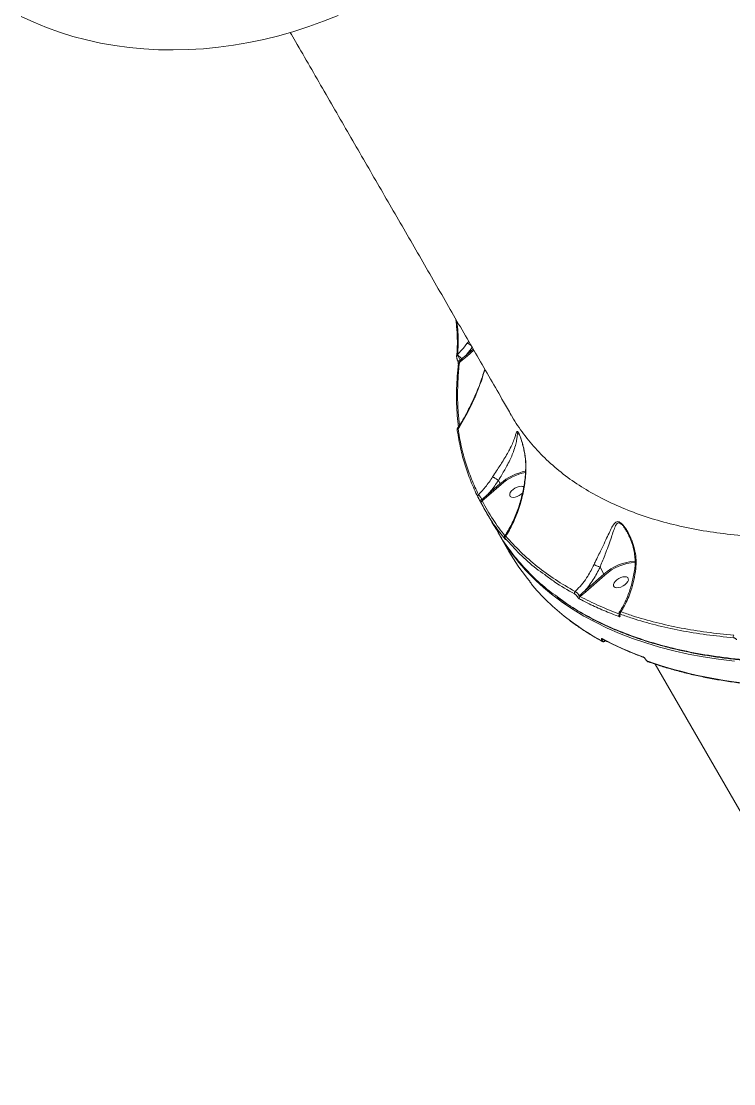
# Model space of a CAD drawing. Header units: millimetres. Extents: x 10684 to 26054, y -4768 to 6894.
# Drawn here: x 16584 to 16970, y -2317 to -1742 of the extents above; entities that cross this region are included whole.
import ezdxf

# ---------------------------------------------------------------- set-up
doc = ezdxf.new("R2010")
doc.units = ezdxf.units.MM
doc.layers.add('DIKOM_ОБЪЕКТ', color=7, linetype='Continuous')

msp = doc.modelspace()

# ---------------------------------------------------------------- linework, layer by layer
at = {"layer": 'DIKOM_ОБЪЕКТ', "color": 7, "linetype": 'Continuous', "lineweight": 15}
for p, q in [((16824.945, -1922.858), (16828.274, -1918.781)), ((16828.732, -1919.573), (16824.945, -1922.858)), ((16826.332, -1915.417), (16825.598, -1916.387)), ((16820.463, -1922.956), (16820.326, -1922.545)), ((16821.303, -1926.908), (16823.043, -1925.409)), ((16823.043, -1925.409), (16825.432, -1923.35)), ((16825.432, -1923.35), (16829.083, -1920.182)), ((16843.393, -1992.374), (16836.677, -1998.201)), ((16837.164, -1998.693), (16843.88, -1992.866)), ((16842.417, -1990.683), (16842.414, -1990.68)), ((16842.417, -1990.683), (16843.393, -1992.374)), ((16833.598, -2001.761), (16837.164, -1998.693)), ((16842.297, -2019.061), (16848.083, -2029.082)), ((16911.539, -2017.858), (16911.793, -2018.307)), ((16897.365, -2037.628), (16899.507, -2041.338)), ((16899.507, -2041.338), (16889.116, -2050.353)), ((16889.603, -2050.845), (16899.994, -2041.83)), ((16860.112, -2046.406), (16860.157, -2046.483)), ((16860.112, -2046.406), (16860.14, -2046.444)), ((16860.184, -2046.521), (16860.14, -2046.444)), ((16860.157, -2046.483), (16860.184, -2046.521)), ((16886.578, -2053.447), (16889.603, -2050.845)), ((16898.348, -2076.949), (16898.371, -2076.989)), ((16898.748, -2076.517), (16898.746, -2076.516)), ((16899.872, -2077.758), (16900.394, -2077.373)), ((16921.909, -2087.36), (16921.943, -2087.419)), ((16922.118, -2087.555), (16922.083, -2087.496)), ((16927.18, -2090.074), (17058.245, -2317.064))]:
    msp.add_line(p, q, dxfattribs=at)
at = {"layer": 'DIKOM_ОБЪЕКТ', "color": 7, "linetype": 'Continuous', "lineweight": 15, "flags": 128}
for points in [[(16755.755, -1739.115), (16747.856, -1742.281), (16739.873, -1745.164), (16731.821, -1747.76), (16723.714, -1750.064), (16715.565, -1752.072), (16707.39, -1753.782), (16699.201, -1755.189), (16691.014, -1756.291), (16682.843, -1757.087), (16674.702, -1757.574), (16666.604, -1757.753), (16658.565, -1757.623), (16650.599, -1757.184), (16642.718, -1756.436), (16634.937, -1755.382), (16627.269, -1754.023), (16619.728, -1752.361), (16612.327, -1750.399), (16605.078, -1748.141), (16597.995, -1745.591), (16591.09, -1742.752), (16584.374, -1739.631)], [(16819.844, -1923.138), (16819.845, -1923.128), (16819.858, -1923.06)], [(16820.4, -1925.971), (16820.463, -1926.038), (16820.599, -1926.079), (16820.792, -1926.075), (16821.025, -1926.026), (16821.28, -1925.937), (16821.536, -1925.815), (16821.773, -1925.669)], [(16851.377, -1994.79), (16852.522, -1994.237), (16853.668, -1993.892), (16854.722, -1993.782), (16855.6, -1993.917), (16856.176, -1994.236)], [(16855.574, -1997.318), (16854.746, -1998.089), (16853.694, -1998.805), (16852.55, -1999.357), (16851.404, -1999.702), (16850.349, -1999.812), (16849.472, -1999.678), (16848.843, -1999.31), (16848.514, -1998.739), (16848.51, -1998.01), (16848.832, -1997.183), (16849.454, -1996.325), (16850.326, -1995.505), (16851.377, -1994.79), (16851.377, -1994.79)], [(16832.227, -2001.304), (16832.292, -2001.372), (16832.405, -2001.407), (16832.559, -2001.407), (16832.745, -2001.373), (16832.951, -2001.306), (16833.166, -2001.209), (16833.378, -2001.09), (16833.573, -2000.955)], [(16842.297, -2019.061), (16842.417, -2019.269), (16844.324, -2022.433)], [(16907.492, -2043.754), (16908.637, -2043.201), (16909.783, -2042.856), (16910.837, -2042.746), (16911.714, -2042.881), (16912.343, -2043.248), (16912.673, -2043.82), (16912.676, -2044.548), (16912.354, -2045.375), (16911.732, -2046.233), (16910.86, -2047.053), (16909.809, -2047.769), (16908.664, -2048.321), (16907.518, -2048.666), (16906.464, -2048.776), (16905.587, -2048.642), (16904.958, -2048.274), (16904.628, -2047.703), (16904.624, -2046.974), (16904.946, -2046.147), (16905.569, -2045.289), (16906.441, -2044.469), (16907.492, -2043.754)], [(16875.526, -2055.51), (16877.155, -2056.679), (16882.787, -2060.455), (16888.692, -2064.018), (16894.864, -2067.368), (16901.298, -2070.499), (16907.988, -2073.41), (16914.93, -2076.099), (16922.116, -2078.563), (16929.542, -2080.799), (16937.201, -2082.807), (16945.086, -2084.585), (16953.191, -2086.13), (16961.509, -2087.442), (16970.032, -2088.519)]]:
    msp.add_lwpolyline(points, dxfattribs=at)
at = {"layer": 'DIKOM_ОБЪЕКТ', "color": 7, "linetype": 'Continuous', "lineweight": 15}
for centre, radius, start, end in [((16820.572, -1923.701), 0.754, 98.292515, 173.523913), ((16820.608, -1923.272), 0.78, 111.25366, 164.181777), ((16816.051, -1929.756), 8.106, 36.297156, 57.022161), ((16823.706, -1924.278), 1.312, 211.201465, 239.623352), ((16826.086, -1922.215), 1.309, 209.373676, 240.040397), ((16821.513, -1927.665), 0.786, 105.513467, 169.906258), ((16820.913, -1963.511), 0.807, 113.441387, 207.33982), ((16862.963, -2014.957), 29.883, 101.219497, 130.911643), ((16862.597, -2014.232), 28.405, 101.148024, 131.220194), ((16844.535, -1991.731), 1.31, 209.381414, 240.018636), ((16832.089, -1999.163), 0.906, 118.670571, 205.838836), ((16837.819, -1997.557), 1.311, 209.402521, 240.01141), ((16833.99, -2002.598), 0.924, 115.083729, 205.363676), ((16846.697, -2022.106), 0.802, 174.46941, 209.304977), ((16846.956, -2021.572), 0.978, 122.814378, 205.341355), ((16945.057, -1958.637), 119.244, 213.075954, 234.331029), ((16945.304, -1972.919), 112.277, 210.014492, 219.666488), ((16917.813, -2061.624), 27.324, 92.908007, 132.062414), ((16917.829, -2061.706), 26.704, 93.108023, 131.901493), ((16900.649, -2040.695), 1.311, 209.39255, 240.021523), ((16954.41, -1967.74), 122.966, 220.562403, 233.171839), ((16884.645, -2051.588), 1.102, 130.603209, 205.430923), ((16890.26, -2049.708), 1.313, 209.416434, 239.983615), ((16885.039, -2051.83), 1.607, 267.004257, 315.081254), ((16887.263, -2054.322), 1.111, 128.046737, 205.38885), ((16908.752, -2063.839), 1.152, 149.674292, 205.934049), ((16908.249, -2063.306), 0.437, 207.768062, 245.255848), ((16909.463, -2062.562), 1.169, 134.982729, 205.842344), ((16966.423, -1951.976), 142.785, 233.105143, 241.500735), ((16970.771, -2075.165), 1.33, 145.137702, 207.117391), ((16898.9, -2077.116), 0.697, 209.506008, 241.22903), ((16898.683, -2075.889), 1.112, 252.431834, 304.137188), ((16898.708, -2075.917), 1.124, 252.551331, 305.206603), ((16979.643, -1923.347), 173.11, 242.036089, 250.031463), ((16899.071, -2075.907), 0.691, 209.385777, 241.718443), ((16921.115, -2085.724), 0.674, 208.970845, 249.553865), ((16922.177, -2087.196), 0.315, 210.945584, 252.602756), ((16922.212, -2087.254), 0.316, 212.511084, 252.613338), ((17003.052, -1856.662), 245.223, 250.980582, 265.543072), ((16923.72, -2088.178), 0.665, 208.70789, 249.870931)]:
    msp.add_arc(centre, radius, start, end, dxfattribs=at)
for points, knots in [([(16729.808, -1748.241), (16730.76, -1749.889), (16734.318, -1756.052), (16740.457, -1766.684), (16748.222, -1780.133), (16755.954, -1793.525), (16763.653, -1806.859), (16771.315, -1820.129), (16778.937, -1833.33), (16786.516, -1846.457), (16794.048, -1859.503), (16801.532, -1872.465), (16808.964, -1885.337), (16816.341, -1898.113), (16823.66, -1910.788), (16830.918, -1923.36), (16838.11, -1935.815), (16844.26, -1946.467), (16847.983, -1952.914), (16849.357, -1955.294)], [0, 0, 0, 0, 0.022902, 0.0855962, 0.1482905, 0.2109848, 0.273679, 0.3363735, 0.3990675, 0.4617619, 0.5244564, 0.5871506, 0.6498451, 0.7125398, 0.7752345, 0.8379294, 0.9006239, 0.9633187, 1, 1, 1, 1]), ([(16819.354, -1903.331), (16819.402, -1903.693), (16819.606, -1905.228), (16819.852, -1907.827), (16820.094, -1911.112), (16820.216, -1914.25), (16820.233, -1917.23), (16820.131, -1919.992), (16819.998, -1921.94), (16819.869, -1922.88), (16819.845, -1923.058)], [0, 0, 0, 0, 0.0463568, 0.1965117, 0.3482266, 0.5012534, 0.6552231, 0.8096943, 0.9640073, 1, 1, 1, 1]), ([(16820.326, -1922.545), (16820.478, -1920.809), (16820.708, -1918.177), (16820.693, -1914.006), (16820.558, -1909.886), (16820.222, -1906.561), (16820.011, -1904.469)], [0, 0, 0, 0, 0.3444324, 0.5218068, 0.6991706, 1, 1, 1, 1]), ([(16825.598, -1916.387), (16824.598, -1917.694), (16822.939, -1919.863), (16821.069, -1921.783), (16820.326, -1922.545)], [0, 0, 0, 0, 0.6025814, 1, 1, 1, 1]), ([(16825.598, -1916.387), (16825.62, -1916.396), (16825.746, -1916.448), (16826.068, -1916.608), (16826.635, -1916.947), (16827.205, -1917.33), (16827.524, -1917.577), (16827.624, -1917.654)], [0, 0, 0, 0, 0.0474253, 0.2659225, 0.5652217, 0.8645438, 1, 1, 1, 1]), ([(16819.861, -1923.019), (16819.845, -1923.124), (16819.817, -1923.313), (16819.833, -1923.53), (16819.84, -1923.627)], [0, 0, 0, 0, 0.5523643, 1, 1, 1, 1]), ([(16819.829, -1923.617), (16819.829, -1923.686), (16819.83, -1923.995), (16819.904, -1924.536), (16820.049, -1925.023), (16820.108, -1925.222)], [0, 0, 0, 0, 0.1452612, 0.6502306, 1, 1, 1, 1]), ([(16820.108, -1925.222), (16820.121, -1925.272), (16820.189, -1925.532), (16820.308, -1925.774), (16820.404, -1925.969)], [0, 0, 0, 0, 0.1956285, 1, 1, 1, 1]), ([(16821.773, -1925.669), (16821.689, -1925.522), (16821.485, -1925.167), (16821.138, -1924.499), (16820.749, -1923.683), (16820.563, -1923.21), (16820.463, -1922.956)], [0, 0, 0, 0, 0.1616267, 0.3913488, 0.6724344, 1, 1, 1, 1]), ([(16821.303, -1926.908), (16821.384, -1926.785), (16821.534, -1926.559), (16821.692, -1926.216), (16821.771, -1925.956), (16821.787, -1925.8), (16821.784, -1925.721), (16821.776, -1925.685), (16821.773, -1925.669)], [0, 0, 0, 0, 0.3535052, 0.64999, 0.8418868, 0.9245916, 0.9644467, 1, 1, 1, 1]), ([(16822.584, -1924.957), (16822.344, -1925.168), (16822.074, -1925.405), (16821.803, -1925.642), (16821.773, -1925.669)], [0, 0, 0, 0, 0.8864569, 1, 1, 1, 1]), ([(16824.945, -1922.858), (16824.708, -1923.071), (16823.925, -1923.776), (16823.135, -1924.472), (16822.584, -1924.957)], [0, 0, 0, 0, 0.3030086, 1, 1, 1, 1]), ([(16820.768, -1927.532), (16820.703, -1928.063), (16820.355, -1930.9), (16820.008, -1935.943), (16819.739, -1942.642), (16819.789, -1949.202), (16820.094, -1955.595), (16820.535, -1959.738), (16820.753, -1961.784)], [0, 0, 0, 0, 0.0444238, 0.2374723, 0.4300414, 0.6219043, 0.8132304, 1, 1, 1, 1]), ([(16835.039, -1930.496), (16834.618, -1931.886), (16833.717, -1934.857), (16832.1, -1939.323), (16830.219, -1943.979), (16828.086, -1948.695), (16825.747, -1953.377), (16823.217, -1957.866), (16821.408, -1960.878), (16820.404, -1962.318), (16820.326, -1962.43)], [0, 0, 0, 0, 0.1172954, 0.2508281, 0.3900754, 0.5353831, 0.688292, 0.8393173, 0.9874981, 1, 1, 1, 1]), ([(16821.335, -1960.848), (16821.078, -1958.477), (16820.514, -1953.292), (16820.275, -1945.012), (16820.452, -1936.091), (16821.019, -1929.969), (16821.303, -1926.908)], [0, 0, 0, 0, 0.2186227, 0.4781309, 0.7390659, 1, 1, 1, 1]), ([(16820.402, -1925.976), (16820.405, -1925.983), (16820.434, -1926.037), (16820.497, -1926.184), (16820.583, -1926.425), (16820.667, -1926.738), (16820.731, -1927.097), (16820.749, -1927.401), (16820.739, -1927.495), (16820.735, -1927.529)], [0, 0, 0, 0, 0.0143441, 0.1112626, 0.2290254, 0.3844693, 0.5897835, 0.8510773, 1, 1, 1, 1]), ([(16820.592, -1962.77), (16821.591, -1961.182), (16823.588, -1958.004), (16826.357, -1952.872), (16828.952, -1947.49), (16831.642, -1941.083), (16833.695, -1935.424), (16834.798, -1931.56), (16835.081, -1930.569)], [0, 0, 0, 0, 0.1684058, 0.3368116, 0.5077348, 0.6786479, 0.9175929, 1, 1, 1, 1]), ([(17224.955, -1965.004), (17218.621, -1967.913), (17205.949, -1973.734), (17186.83, -1981.66), (17167.516, -1989.039), (17148.056, -1995.76), (17128.517, -2001.801), (17109.329, -2007.023), (17090.551, -2011.43), (17072.228, -2015.04), (17054.063, -2017.912), (17036.126, -2020.003), (17018.487, -2021.287), (17001.529, -2021.735), (16985.295, -2021.365), (16969.81, -2020.212), (16954.824, -2018.257), (16940.414, -2015.472), (16926.643, -2011.846), (16913.807, -2007.457), (16901.926, -2002.336), (16891.005, -1996.529), (16880.868, -1989.946), (16871.595, -1982.57), (16863.201, -1974.43), (16856.002, -1965.617), (16851.432, -1959.197), (16849.57, -1955.589), (16849.404, -1955.268)], [0, 0, 0, 0, 0.0392507, 0.0785316, 0.1177822, 0.1581739, 0.1985985, 0.23899, 0.2782429, 0.317526, 0.3567789, 0.3971709, 0.4375957, 0.4779878, 0.5172691, 0.5565807, 0.5958623, 0.6362817, 0.6767337, 0.7171532, 0.7564993, 0.7958754, 0.8352215, 0.8757052, 0.9162217, 0.9567054, 0.9961499, 1, 1, 1, 1]), ([(16820.28, -1962.395), (16820.235, -1962.472), (16820.136, -1962.642), (16820.076, -1962.928), (16820.058, -1963.249), (16820.092, -1963.492), (16820.112, -1963.635)], [0, 0, 0, 0, 0.1652878, 0.3623918, 0.6241943, 1, 1, 1, 1]), ([(16820.197, -1963.881), (16820.733, -1967.031), (16821.805, -1973.331), (16824.282, -1982.397), (16827.344, -1991.197), (16829.964, -1996.771), (16831.274, -1999.558)], [0, 0, 0, 0, 0.2490994, 0.4982004, 0.7490999, 1, 1, 1, 1]), ([(16820.592, -1962.77), (16820.541, -1962.702), (16820.375, -1962.48), (16820.25, -1962.327), (16820.281, -1962.401), (16820.283, -1962.406)], [0, 0, 0, 0, 0.29432198, 0.95577212, 1, 1, 1, 1]), ([(16831.654, -1998.368), (16830.356, -1995.607), (16827.758, -1990.086), (16824.701, -1981.331), (16822.213, -1972.267), (16821.132, -1965.936), (16820.592, -1962.77)], [0, 0, 0, 0, 0.2491, 0.4981984, 0.7491014, 1, 1, 1, 1]), ([(16857.303, -1984.735), (16857.277, -1982.811), (16857.226, -1978.917), (16856.303, -1973.816), (16855.297, -1970.095), (16854.5, -1967.73), (16853.877, -1966.131), (16853.289, -1964.877), (16852.802, -1964.148), (16852.474, -1964.082), (16852.139, -1964.594), (16851.759, -1965.89), (16851.078, -1968.04), (16850.031, -1970.731), (16848.603, -1973.722), (16846.881, -1976.846), (16845.109, -1979.769), (16843.237, -1982.69), (16841.3, -1985.625), (16839.977, -1987.681), (16839.277, -1988.767)], [0, 0, 0, 0, 0.0863538, 0.1746779, 0.2336189, 0.2635133, 0.294118, 0.3212045, 0.3485636, 0.3826683, 0.4154282, 0.4844307, 0.5550161, 0.6333662, 0.7133063, 0.7760761, 0.8404066, 0.8905404, 0.9421317, 1, 1, 1, 1]), ([(16842.414, -1990.68), (16842.414, -1990.68), (16843.085, -1989.673), (16844.198, -1987.657), (16845.902, -1984.809), (16847.486, -1981.915), (16848.976, -1978.929), (16850.35, -1975.711), (16851.438, -1972.517), (16852.142, -1969.602), (16852.525, -1967.164), (16852.677, -1965.61), (16852.844, -1964.869), (16853.054, -1964.784), (16853.308, -1965.132), (16853.435, -1965.357), (16853.436, -1965.359)], [0, 0, 0, 0, 0.0000198, 0.083612, 0.1578405, 0.2341612, 0.3288565, 0.4258204, 0.5447646, 0.6659243, 0.7694585, 0.8745542, 0.921681, 0.968796, 0.999646, 1, 1, 1, 1]), ([(16853.435, -1965.36), (16853.442, -1965.371), (16853.483, -1965.441), (16853.662, -1965.793), (16853.943, -1966.43), (16854.319, -1967.38), (16854.764, -1968.634), (16855.288, -1970.295), (16855.861, -1972.417), (16856.438, -1975.071), (16856.922, -1978.186), (16857.219, -1981.474), (16857.178, -1983.703), (16857.159, -1984.735)], [0, 0, 0, 0, 0.0075898, 0.0446283, 0.091049, 0.1467935, 0.2140714, 0.2963739, 0.4053654, 0.5326823, 0.6849314, 0.8541043, 1, 1, 1, 1]), ([(16839.277, -1988.767), (16838.029, -1990.626), (16835.716, -1994.073), (16832.935, -1997.014), (16831.654, -1998.368)], [0, 0, 0, 0, 0.5395102, 1, 1, 1, 1]), ([(16839.277, -1988.767), (16839.298, -1988.775), (16839.435, -1988.829), (16839.781, -1988.994), (16840.399, -1989.334), (16841.11, -1989.769), (16841.826, -1990.244), (16842.218, -1990.535), (16842.414, -1990.68)], [0, 0, 0, 0, 0.0319138, 0.2097185, 0.407279, 0.6048576, 0.8024313, 1, 1, 1, 1]), ([(16857.142, -1984.734), (16857.133, -1985.117), (16857.096, -1986.717), (16856.827, -1989.559), (16856.333, -1993.266), (16855.619, -1997.017), (16854.703, -2000.785), (16853.584, -2004.535), (16852.267, -2008.226), (16850.759, -2011.837), (16849.067, -2015.31), (16847.424, -2018.289), (16846.292, -2020), (16845.833, -2020.693)], [0, 0, 0, 0, 0.0284438, 0.1187818, 0.2118445, 0.3077206, 0.4063093, 0.5073131, 0.6102012, 0.7146253, 0.8211513, 0.927579, 1, 1, 1, 1]), ([(16846.426, -2020.75), (16846.712, -2020.299), (16847.732, -2018.691), (16849.369, -2015.754), (16851.252, -2011.804), (16852.933, -2007.589), (16854.703, -2002.179), (16856.003, -1996.716), (16856.826, -1991.331), (16857.178, -1987.753), (16857.27, -1985.546), (16857.303, -1984.735)], [0, 0, 0, 0, 0.0465612, 0.1660309, 0.2855028, 0.4082637, 0.5310156, 0.7327786, 0.8363394, 0.9398857, 1, 1, 1, 1]), ([(16857.303, -1984.735), (16857.287, -1984.735), (16857.192, -1984.733), (16857.18, -1984.734), (16857.17, -1984.735)], [0, 0, 0, 0, 0.1742216, 1, 1, 1, 1]), ([(16836.677, -1998.201), (16837.21, -1997.596), (16839.279, -1995.251), (16841.08, -1992.629), (16842.417, -1990.683)], [0, 0, 0, 0, 0.2578222, 1, 1, 1, 1]), ([(16831.274, -1999.558), (16831.328, -1999.664), (16831.436, -1999.876), (16831.686, -2000.339), (16831.964, -2000.841), (16832.141, -2001.154), (16832.227, -2001.304)], [0, 0, 0, 0, 0.2583332, 0.5167115, 0.7677931, 1, 1, 1, 1]), ([(16833.573, -2000.955), (16833.418, -2000.718), (16833.1, -2000.228), (16832.557, -1999.469), (16832.035, -1998.792), (16831.781, -1998.509), (16831.654, -1998.368)], [0, 0, 0, 0, 0.23799358, 0.49066413, 0.74628956, 1, 1, 1, 1]), ([(16836.677, -1998.201), (16836.44, -1998.415), (16835.412, -1999.341), (16834.372, -2000.253), (16833.573, -2000.955)], [0, 0, 0, 0, 0.2307404, 1, 1, 1, 1]), ([(17312.427, -1995.408), (17308.448, -1997.673), (17297.647, -2003.82), (17279.744, -2013.357), (17258.707, -2023.825), (17237.465, -2033.623), (17216.123, -2042.717), (17194.779, -2051.059), (17173.501, -2058.618), (17152.324, -2065.365), (17131.284, -2071.305), (17110.442, -2076.427), (17089.897, -2080.709), (17069.744, -2084.128), (17050.051, -2086.666), (17030.859, -2088.303), (17012.19, -2089.051), (16994.098, -2088.918), (16976.666, -2087.905), (16959.976, -2086.016), (16944.283, -2083.282), (16929.594, -2079.73), (16915.882, -2075.415), (16902.98, -2070.325), (16891, -2064.437), (16881.396, -2058.876), (16876.193, -2054.988), (16874.314, -2053.585)], [0, 0, 0, 0, 0.0242946, 0.0659503, 0.1077374, 0.1495916, 0.1914455, 0.2332327, 0.2748885, 0.3165441, 0.3583313, 0.4001855, 0.4420393, 0.4838264, 0.5254822, 0.567138, 0.6089251, 0.6507792, 0.6926331, 0.7344202, 0.7760761, 0.8161968, 0.8564346, 0.8967319, 0.9370296, 0.9772672, 1, 1, 1, 1]), ([(16874.409, -2053.879), (16874.882, -2054.239), (16877.033, -2055.874), (16881.107, -2058.593), (16886.629, -2062.027), (16892.398, -2065.247), (16898.391, -2068.273), (16904.613, -2071.1), (16911.062, -2073.729), (16917.74, -2076.159), (16924.644, -2078.39), (16931.777, -2080.422), (16939.138, -2082.255), (16946.714, -2083.884), (16954.484, -2085.308), (16962.422, -2086.52), (16970.517, -2087.518), (16978.76, -2088.301), (16987.155, -2088.87), (16995.704, -2089.228), (17004.409, -2089.372), (17013.274, -2089.304), (17022.299, -2089.024), (17031.489, -2088.531), (17040.846, -2087.825), (17050.361, -2086.906), (17060.001, -2085.778), (17069.728, -2084.444), (17079.514, -2082.907), (17089.359, -2081.169), (17099.265, -2079.229), (17109.235, -2077.088), (17119.274, -2074.745), (17129.383, -2072.2), (17139.565, -2069.452), (17149.823, -2066.499), (17160.162, -2063.341), (17170.577, -2059.978), (17181.04, -2056.42), (17191.508, -2052.68), (17201.946, -2048.771), (17212.341, -2044.697), (17222.701, -2040.456), (17233.028, -2036.049), (17243.328, -2031.473), (17253.601, -2026.727), (17263.851, -2021.81), (17274.081, -2016.721), (17284.295, -2011.458), (17294.491, -2006.016), (17303.962, -2000.809), (17309.996, -1997.35), (17312.666, -1995.819)], [0, 0, 0, 0, 0.0057496, 0.0261426, 0.0464815, 0.0667827, 0.0870622, 0.1073363, 0.1276198, 0.1479243, 0.1682659, 0.1886603, 0.209124, 0.2296656, 0.2501948, 0.2706781, 0.2910698, 0.3113925, 0.331669, 0.3519223, 0.3721757, 0.3924467, 0.412756, 0.433126, 0.4535802, 0.4741414, 0.4947426, 0.5152577, 0.5356727, 0.5560104, 0.5762942, 0.5965472, 0.6167924, 0.6370504, 0.6573391, 0.6776819, 0.6981014, 0.718621, 0.7392196, 0.7597723, 0.7802105, 0.8005645, 0.8208578, 0.8411134, 0.8613542, 0.8816033, 0.9018767, 0.9221969, 0.9425872, 0.9630711, 0.9836568, 1, 1, 1, 1]), ([(16832.227, -2001.304), (16832.31, -2001.451), (16832.482, -2001.753), (16832.751, -2002.24), (16832.995, -2002.687), (16833.102, -2002.891), (16833.155, -2002.993)], [0, 0, 0, 0, 0.2338315, 0.4824529, 0.7412897, 1, 1, 1, 1]), ([(16833.155, -2002.993), (16833.314, -2003.298), (16834.108, -2004.821), (16836.412, -2008.97), (16840.36, -2015.278), (16844.117, -2020.091), (16845.998, -2022.499)], [0, 0, 0, 0, 0.04414, 0.2207106, 0.6100105, 1, 1, 1, 1]), ([(16833.598, -2001.761), (16833.615, -2001.699), (16833.646, -2001.577), (16833.656, -2001.358), (16833.636, -2001.159), (16833.601, -2001.025), (16833.579, -2000.97), (16833.573, -2000.955)], [0, 0, 0, 0, 0.2916734, 0.5672429, 0.8036668, 0.944103, 1, 1, 1, 1]), ([(16845.922, -2020.557), (16843.7, -2017.691), (16839.082, -2011.731), (16835.472, -2005.168), (16833.598, -2001.761)], [0, 0, 0, 0, 0.4809411, 1, 1, 1, 1]), ([(16835.611, -2007.482), (16836.221, -2008.539), (16838.179, -2011.93), (16840.108, -2015.27), (16841.435, -2017.569)], [0, 0, 0, 0, 0.3116172, 1, 1, 1, 1]), ([(16874.314, -2053.585), (16872.837, -2052.542), (16867.821, -2048.999), (16860.346, -2042.147), (16851.982, -2033.026), (16845.72, -2024.781), (16842.671, -2019.353), (16841.611, -2017.467)], [0, 0, 0, 0, 0.1053988, 0.35790196, 0.61120172, 0.86490772, 1, 1, 1, 1]), ([(16916.722, -2038.415), (16916.819, -2036.863), (16917.015, -2033.716), (16916.338, -2028.931), (16915.026, -2024.144), (16913.217, -2019.908), (16911.46, -2016.886), (16910.061, -2015.003), (16908.872, -2013.735), (16907.541, -2012.857), (16906.451, -2012.874), (16905.63, -2013.406), (16904.63, -2014.523), (16903.428, -2016.685), (16901.838, -2019.999), (16900.034, -2023.835), (16898.192, -2027.682), (16896.394, -2031.404), (16895.096, -2034.112), (16894.353, -2035.717), (16894.151, -2036.152)], [0, 0, 0, 0, 0.0704029, 0.1427025, 0.2195594, 0.2979652, 0.3555935, 0.3848663, 0.4149656, 0.4491216, 0.4886783, 0.5172642, 0.5465228, 0.6240217, 0.7036978, 0.7828118, 0.8640057, 0.9204687, 0.9784142, 1, 1, 1, 1]), ([(16897.361, -2037.624), (16897.361, -2037.623), (16897.522, -2037.194), (16898.173, -2035.647), (16899.24, -2032.959), (16900.698, -2029.269), (16902.156, -2025.336), (16903.504, -2021.411), (16904.663, -2017.903), (16905.506, -2015.569), (16906.266, -2014.281), (16906.833, -2013.705), (16907.422, -2013.568), (16908.088, -2013.742), (16908.576, -2014.05), (16909.304, -2014.698), (16910.074, -2015.582), (16910.932, -2016.744), (16911.379, -2017.565), (16911.539, -2017.858)], [0, 0, 0, 0, 0.0000486, 0.0328306, 0.1201523, 0.2096742, 0.3332027, 0.4597909, 0.5796567, 0.7018739, 0.743974, 0.7868795, 0.8292645, 0.8422291, 0.880387, 0.8894557, 0.9314942, 0.9755083, 1, 1, 1, 1]), ([(16845.845, -2020.699), (16845.842, -2020.701), (16845.771, -2020.775), (16845.712, -2020.963), (16845.665, -2021.212), (16845.682, -2021.431), (16845.726, -2021.612), (16845.809, -2021.829), (16845.904, -2022.025), (16846.018, -2022.223), (16846.041, -2022.263)], [0, 0, 0, 0, 0.0050826, 0.1508303, 0.2762937, 0.3885318, 0.493821, 0.621314, 0.9231303, 1, 1, 1, 1]), ([(16846.033, -2022.241), (16845.983, -2022.149), (16845.884, -2021.963), (16845.826, -2021.81), (16845.84, -2021.761), (16845.925, -2021.824), (16846.027, -2021.94), (16846.072, -2021.991)], [0, 0, 0, 0, 0.1889721, 0.3774796, 0.5792208, 0.8164456, 1, 1, 1, 1]), ([(16846.426, -2020.75), (16846.327, -2020.706), (16846.098, -2020.603), (16845.902, -2020.593), (16845.869, -2020.689), (16845.861, -2020.71)], [0, 0, 0, 0, 0.3707279, 0.8590359, 1, 1, 1, 1]), ([(16845.998, -2022.189), (16846.032, -2022.252), (16846.091, -2022.361), (16846.122, -2022.432), (16846.121, -2022.428), (16846.12, -2022.427)], [0, 0, 0, 0, 0.5012408, 0.8743935, 1, 1, 1, 1]), ([(16845.998, -2022.499), (16846.043, -2022.552), (16846.148, -2022.677), (16846.235, -2022.742), (16846.246, -2022.687), (16846.186, -2022.528), (16846.084, -2022.337), (16846.033, -2022.241)], [0, 0, 0, 0, 0.1825327, 0.4238175, 0.6274576, 0.8134456, 1, 1, 1, 1]), ([(16846.072, -2021.991), (16848.657, -2024.856), (16853.826, -2030.586), (16861.053, -2037.084), (16865.906, -2040.535), (16867.448, -2041.631)], [0, 0, 0, 0, 0.405597, 0.8111894, 1, 1, 1, 1]), ([(16883.927, -2050.751), (16880.294, -2048.655), (16873.029, -2044.465), (16863.242, -2037.261), (16854.224, -2029.444), (16849.025, -2023.648), (16846.426, -2020.75)], [0, 0, 0, 0, 0.2485953, 0.4971922, 0.7485964, 1, 1, 1, 1]), ([(16911.57, -2017.843), (16911.639, -2017.953), (16912.055, -2018.615), (16912.839, -2020.139), (16913.906, -2022.486), (16914.901, -2025.311), (16915.705, -2028.409), (16916.24, -2031.612), (16916.4, -2034.796), (16916.36, -2037.085), (16916.16, -2038.291), (16916.126, -2038.491)], [0, 0, 0, 0, 0.0191875, 0.1152555, 0.2426102, 0.3838397, 0.5322131, 0.6862426, 0.8324834, 0.9722571, 1, 1, 1, 1]), ([(16894.151, -2036.152), (16893.068, -2038.294), (16891.285, -2041.82), (16888.079, -2046.246), (16885.741, -2048.956), (16884.296, -2050.385), (16883.927, -2050.751)], [0, 0, 0, 0, 0.3957867, 0.6516364, 0.9109944, 1, 1, 1, 1]), ([(16889.116, -2050.353), (16889.925, -2049.395), (16891.549, -2047.471), (16894.47, -2043.319), (16896.211, -2039.897), (16897.365, -2037.628)], [0, 0, 0, 0, 0.25039616, 0.50286745, 1, 1, 1, 1]), ([(16894.151, -2036.152), (16894.176, -2036.163), (16894.286, -2036.213), (16894.594, -2036.351), (16895.163, -2036.61), (16895.922, -2036.958), (16896.701, -2037.317), (16897.141, -2037.522), (16897.361, -2037.624)], [0, 0, 0, 0, 0.0352075, 0.1540667, 0.3655607, 0.5770265, 0.7885251, 1, 1, 1, 1]), ([(16897.365, -2037.628), (16897.364, -2037.627), (16897.363, -2037.625), (16897.361, -2037.624), (16897.361, -2037.624)], [0, 0, 0, 0, 0.6544733, 1, 1, 1, 1]), ([(16916.122, -2038.493), (16916.121, -2038.504), (16915.999, -2039.71), (16915.56, -2042.084), (16914.81, -2045.591), (16913.838, -2049.024), (16912.685, -2052.353), (16911.356, -2055.542), (16909.857, -2058.531), (16908.666, -2060.648), (16907.939, -2061.686), (16907.806, -2061.876)], [0, 0, 0, 0, 0.0012396, 0.1363778, 0.2732962, 0.4116476, 0.5509779, 0.6907515, 0.8302635, 0.9689555, 1, 1, 1, 1]), ([(16908.637, -2061.735), (16909.31, -2060.656), (16910.707, -2058.415), (16912.531, -2054.598), (16914.279, -2050.004), (16915.807, -2044.613), (16916.415, -2040.496), (16916.722, -2038.415)], [0, 0, 0, 0, 0.1665421, 0.345549, 0.5267582, 0.760782, 1, 1, 1, 1]), ([(16916.722, -2038.415), (16916.692, -2038.415), (16916.508, -2038.418), (16916.258, -2038.437), (16916.226, -2038.482), (16916.211, -2038.503)], [0, 0, 0, 0, 0.0938417, 0.5863014, 1, 1, 1, 1]), ([(16860.14, -2046.444), (16860.108, -2046.391), (16860, -2046.206), (16859.775, -2045.847), (16859.471, -2045.39), (16859.145, -2044.927), (16858.971, -2044.708), (16858.876, -2044.588)], [0, 0, 0, 0, 0.0796573, 0.2757145, 0.4707614, 0.7105116, 1, 1, 1, 1]), ([(16867.448, -2041.631), (16869.204, -2042.955), (16874.215, -2046.731), (16879.934, -2049.962), (16883.649, -2052.061)], [0, 0, 0, 0, 0.3505142, 1, 1, 1, 1]), ([(16860.993, -2047.702), (16860.928, -2047.623), (16860.814, -2047.482), (16860.604, -2047.185), (16860.415, -2046.9), (16860.273, -2046.674), (16860.205, -2046.557), (16860.184, -2046.521)], [0, 0, 0, 0, 0.30261872, 0.53473003, 0.72547009, 0.91710451, 1, 1, 1, 1]), ([(16883.649, -2052.061), (16883.742, -2052.12), (16883.928, -2052.239), (16884.267, -2052.556), (16884.603, -2052.936), (16884.831, -2053.242), (16884.935, -2053.405), (16884.955, -2053.435)], [0, 0, 0, 0, 0.2363766, 0.4725864, 0.7091244, 0.9457969, 1, 1, 1, 1]), ([(16886.177, -2052.965), (16886.143, -2052.916), (16885.962, -2052.652), (16885.569, -2052.155), (16884.989, -2051.542), (16884.405, -2051.032), (16884.087, -2050.844), (16883.927, -2050.751)], [0, 0, 0, 0, 0.0541932, 0.2910834, 0.5276268, 0.7637301, 1, 1, 1, 1]), ([(16889.116, -2050.353), (16888.879, -2050.567), (16887.907, -2051.446), (16886.922, -2052.311), (16886.177, -2052.965)], [0, 0, 0, 0, 0.2435853, 1, 1, 1, 1]), ([(16884.955, -2053.435), (16884.974, -2053.465), (16885.078, -2053.625), (16885.304, -2053.93), (16885.639, -2054.307), (16885.979, -2054.623), (16886.166, -2054.74), (16886.259, -2054.798)], [0, 0, 0, 0, 0.0535275, 0.289782, 0.5263565, 0.7631163, 1, 1, 1, 1]), ([(16886.578, -2053.447), (16886.55, -2053.425), (16886.495, -2053.38), (16886.391, -2053.267), (16886.287, -2053.135), (16886.216, -2053.03), (16886.183, -2052.975), (16886.177, -2052.965)], [0, 0, 0, 0, 0.2371367, 0.4741431, 0.7107368, 0.9465861, 1, 1, 1, 1]), ([(16886.259, -2054.798), (16886.6, -2054.979), (16888.305, -2055.88), (16892.599, -2058.037), (16899.321, -2061.12), (16904.917, -2063.268), (16907.716, -2064.342)], [0, 0, 0, 0, 0.0507702, 0.2538467, 0.6266973, 1, 1, 1, 1]), ([(16907.985, -2062.969), (16904.255, -2061.527), (16896.787, -2058.641), (16889.984, -2055.18), (16886.578, -2053.447)], [0, 0, 0, 0, 0.4994506, 1, 1, 1, 1]), ([(16907.854, -2061.93), (16907.847, -2061.938), (16907.735, -2062.052), (16907.654, -2062.359), (16907.626, -2062.788), (16907.703, -2063.168), (16907.828, -2063.41), (16907.877, -2063.504)], [0, 0, 0, 0, 0.0185998, 0.2753236, 0.5167245, 0.8122021, 1, 1, 1, 1]), ([(16907.857, -2063.501), (16907.859, -2063.505), (16907.882, -2063.547), (16907.89, -2063.582), (16907.889, -2063.578), (16907.889, -2063.576)], [0, 0, 0, 0, 0.0633777, 0.7166546, 1, 1, 1, 1]), ([(16908.637, -2061.735), (16908.576, -2061.725), (16908.339, -2061.687), (16908.037, -2061.715), (16907.925, -2061.871), (16907.881, -2061.932)], [0, 0, 0, 0, 0.17386043, 0.67701915, 1, 1, 1, 1]), ([(16908.066, -2063.704), (16908.021, -2063.593), (16907.931, -2063.372), (16907.944, -2063.142), (16908.068, -2063.02), (16908.247, -2063.019), (16908.378, -2063.061), (16908.412, -2063.071)], [0, 0, 0, 0, 0.225743, 0.4513735, 0.6801868, 0.9176048, 1, 1, 1, 1]), ([(16908.412, -2063.071), (16910.509, -2063.796), (16916.644, -2065.915), (16927.333, -2068.941), (16940.729, -2071.918), (16954.764, -2074.273), (16964.646, -2075.272), (16969.587, -2075.772)], [0, 0, 0, 0, 0.1144542, 0.334766, 0.5550762, 0.7775385, 1, 1, 1, 1]), ([(16969.679, -2074.405), (16964.796, -2073.912), (16955.03, -2072.926), (16941.062, -2070.595), (16927.643, -2067.626), (16916.891, -2064.586), (16910.73, -2062.458), (16908.637, -2061.735)], [0, 0, 0, 0, 0.2203103, 0.4406214, 0.6630831, 0.8855447, 1, 1, 1, 1]), ([(16880.903, -2066.373), (16881.076, -2066.509), (16882.894, -2067.939), (16886.594, -2070.487), (16891.923, -2073.941), (16895.976, -2076.305), (16898.189, -2077.52), (16898.563, -2077.726)], [0, 0, 0, 0, 0.0323305, 0.3403565, 0.6484727, 0.9405552, 1, 1, 1, 1]), ([(16907.716, -2064.342), (16907.75, -2064.354), (16907.883, -2064.398), (16908.065, -2064.397), (16908.188, -2064.272), (16908.201, -2064.039), (16908.111, -2063.816), (16908.066, -2063.704)], [0, 0, 0, 0, 0.0826472, 0.3218129, 0.5513568, 0.7756576, 1, 1, 1, 1]), ([(16898.469, -2076.246), (16898.39, -2076.212), (16898.232, -2076.145), (16898.114, -2076.214), (16898.104, -2076.403), (16898.194, -2076.667), (16898.304, -2076.869), (16898.348, -2076.949)], [0, 0, 0, 0, 0.21502834, 0.42992367, 0.64467276, 0.85915563, 1, 1, 1, 1]), ([(16898.371, -2076.989), (16898.401, -2077.044), (16898.475, -2077.179), (16898.534, -2077.356), (16898.528, -2077.482), (16898.45, -2077.527), (16898.345, -2077.482), (16898.293, -2077.459)], [0, 0, 0, 0, 0.1422939, 0.3570724, 0.5715189, 0.7856871, 1, 1, 1, 1]), ([(16898.569, -2077.718), (16898.614, -2077.745), (16898.768, -2077.838), (16899.081, -2077.916), (16899.475, -2077.875), (16899.747, -2077.786), (16899.838, -2077.684), (16899.842, -2077.68)], [0, 0, 0, 0, 0.128214, 0.4350817, 0.7084956, 0.9891783, 1, 1, 1, 1]), ([(16898.744, -2076.516), (16899.786, -2077.063), (16902.803, -2078.648), (16907.978, -2081.119), (16914.298, -2083.868), (16918.691, -2085.528), (16920.875, -2086.354)], [0, 0, 0, 0, 0.1499041, 0.4342787, 0.7187033, 1, 1, 1, 1]), ([(16899.81, -2077.672), (16899.838, -2077.661), (16899.93, -2077.628), (16899.947, -2077.423), (16899.869, -2077.182), (16899.837, -2077.084)], [0, 0, 0, 0, 0.2051388, 0.6736807, 1, 1, 1, 1]), ([(16969.587, -2075.772), (16969.723, -2075.796), (16969.996, -2075.844), (16970.452, -2076.075), (16970.87, -2076.392), (16971.112, -2076.658), (16971.211, -2076.798), (16971.223, -2076.814)], [0, 0, 0, 0, 0.2486705, 0.4975573, 0.7389414, 0.9703314, 1, 1, 1, 1]), ([(16922.083, -2087.496), (16922.043, -2087.431), (16921.925, -2087.237), (16921.651, -2086.893), (16921.271, -2086.517), (16920.868, -2086.207), (16920.64, -2086.103), (16920.525, -2086.051)], [0, 0, 0, 0, 0.1082933, 0.3204548, 0.5430791, 0.7715551, 1, 1, 1, 1]), ([(16920.879, -2086.356), (16920.887, -2086.359), (16920.905, -2086.366), (16921.011, -2086.422), (16921.175, -2086.536), (16921.398, -2086.725), (16921.622, -2086.959), (16921.804, -2087.189), (16921.876, -2087.307), (16921.907, -2087.359)], [0, 0, 0, 0, 0.0916919, 0.204844, 0.3548838, 0.5242374, 0.7119728, 0.8738212, 1, 1, 1, 1]), ([(16921.952, -2087.42), (16922.052, -2087.578), (16922.267, -2087.921), (16922.754, -2088.381), (16923.159, -2088.686), (16923.425, -2088.763), (16923.497, -2088.784)], [0, 0, 0, 0, 0.2642201, 0.5727943, 0.8836251, 1, 1, 1, 1]), ([(16923.136, -2088.497), (16923.061, -2088.464), (16922.911, -2088.397), (16922.648, -2088.195), (16922.4, -2087.951), (16922.222, -2087.727), (16922.145, -2087.6), (16922.118, -2087.555)], [0, 0, 0, 0, 0.2288426, 0.4578422, 0.6784771, 0.8883115, 1, 1, 1, 1]), ([(16923.49, -2088.802), (16924.68, -2089.219), (16928.127, -2090.425), (16933.998, -2092.266), (16941.166, -2094.257), (16948.542, -2096.04), (16956.116, -2097.615), (16963.883, -2098.982), (16971.839, -2100.137), (16978.717, -2100.945), (16982.966, -2101.336), (16984.453, -2101.472)], [0, 0, 0, 0, 0.0652901, 0.1892521, 0.3132285, 0.4372172, 0.5612159, 0.6852221, 0.809236, 0.9332523, 1, 1, 1, 1])]:
    msp.add_open_spline(points, degree=3, knots=knots, dxfattribs=at)

doc.saveas('drawing.dxf')
